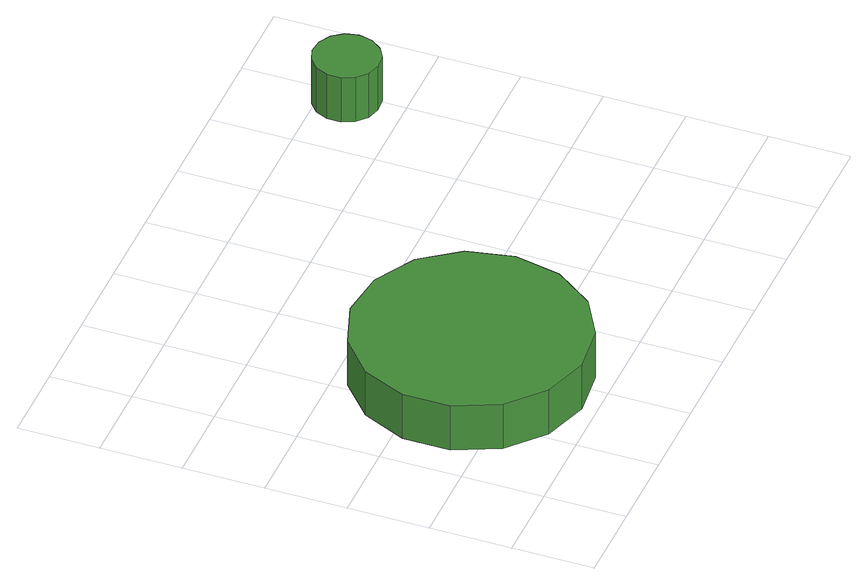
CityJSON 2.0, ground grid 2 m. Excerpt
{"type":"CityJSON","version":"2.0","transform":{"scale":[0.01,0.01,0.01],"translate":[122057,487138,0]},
"CityObjects":{
"tree1":{"type":"SolitaryVegetationObject","attributes":{"function":"something"},"geometry":[{"type":"MultiSurface","lod":"1","boundaries":[[[0,1,2,3,4,5,6,7,8,9,10,11,12,13,14]],[[15,16,17,18,19,20,21,22,23,24,25,26,27,28,29]],[[0,29,28,1]],[[1,28,27,2]],[[2,27,26,3]],[[3,26,25,4]],[[4,25,24,5]],[[5,24,23,6]],[[6,23,22,7]],[[7,22,21,8]],[[8,21,20,9]],[[9,20,19,10]],[[10,19,18,11]],[[11,18,17,12]],[[12,17,16,13]],[[13,16,15,14]],[[14,15,29,0]]]}]},
"tree2":{"type":"SolitaryVegetationObject","attributes":{"function":"something"},"geometry":[{"type":"MultiSurface","lod":"1","boundaries":[[[30,31,32,33,34,35,36,37,38,39,40,41,42,43,44]],[[45,46,47,48,49,50,51,52,53,54,55,56,57,58,59]],[[30,59,58,31]],[[31,58,57,32]],[[32,57,56,33]],[[33,56,55,34]],[[34,55,54,35]],[[35,54,53,36]],[[36,53,52,37]],[[37,52,51,38]],[[38,51,50,39]],[[39,50,49,40]],[[40,49,48,41]],[[41,48,47,42]],[[42,47,46,43]],[[43,46,45,44]],[[44,45,59,30]]]}]}
},
"vertices":[
[593,299,202],[569,414,202],[500,509,202],[398,567,202],[281,580,202],[169,543,202],[82,465,202],[34,357,202],[34,240,202],[82,132,202],[169,54,202],[281,17,202],[398,30,202],[500,88,202],[569,184,202],[569,184,75],[500,88,75],[398,30,75],[281,17,75],[169,54,75],[82,132,75],[34,240,75],[34,357,75],[82,465,75],[169,543,75],[281,580,75],[398,567,75],[500,509,75],[569,414,75],[593,299,75],
[1261,938,161],[1254,971,161],[1234,998,161],[1205,1015,161],[1171,1019,161],[1139,1008,161],[1114,986,161],[1101,955,161],[1101,921,161],[1114,891,161],[1139,868,161],[1171,858,161],[1205,861,161],[1234,878,161],[1254,905,161],[1254,905,34],[1234,878,34],[1205,861,34],[1171,858,34],[1139,868,34],[1114,891,34],[1101,921,34],[1101,955,34],[1114,986,34],[1139,1008,34],[1171,1019,34],[1205,1015,34],[1234,998,34],[1254,971,34],[1261,938,34]
]}
